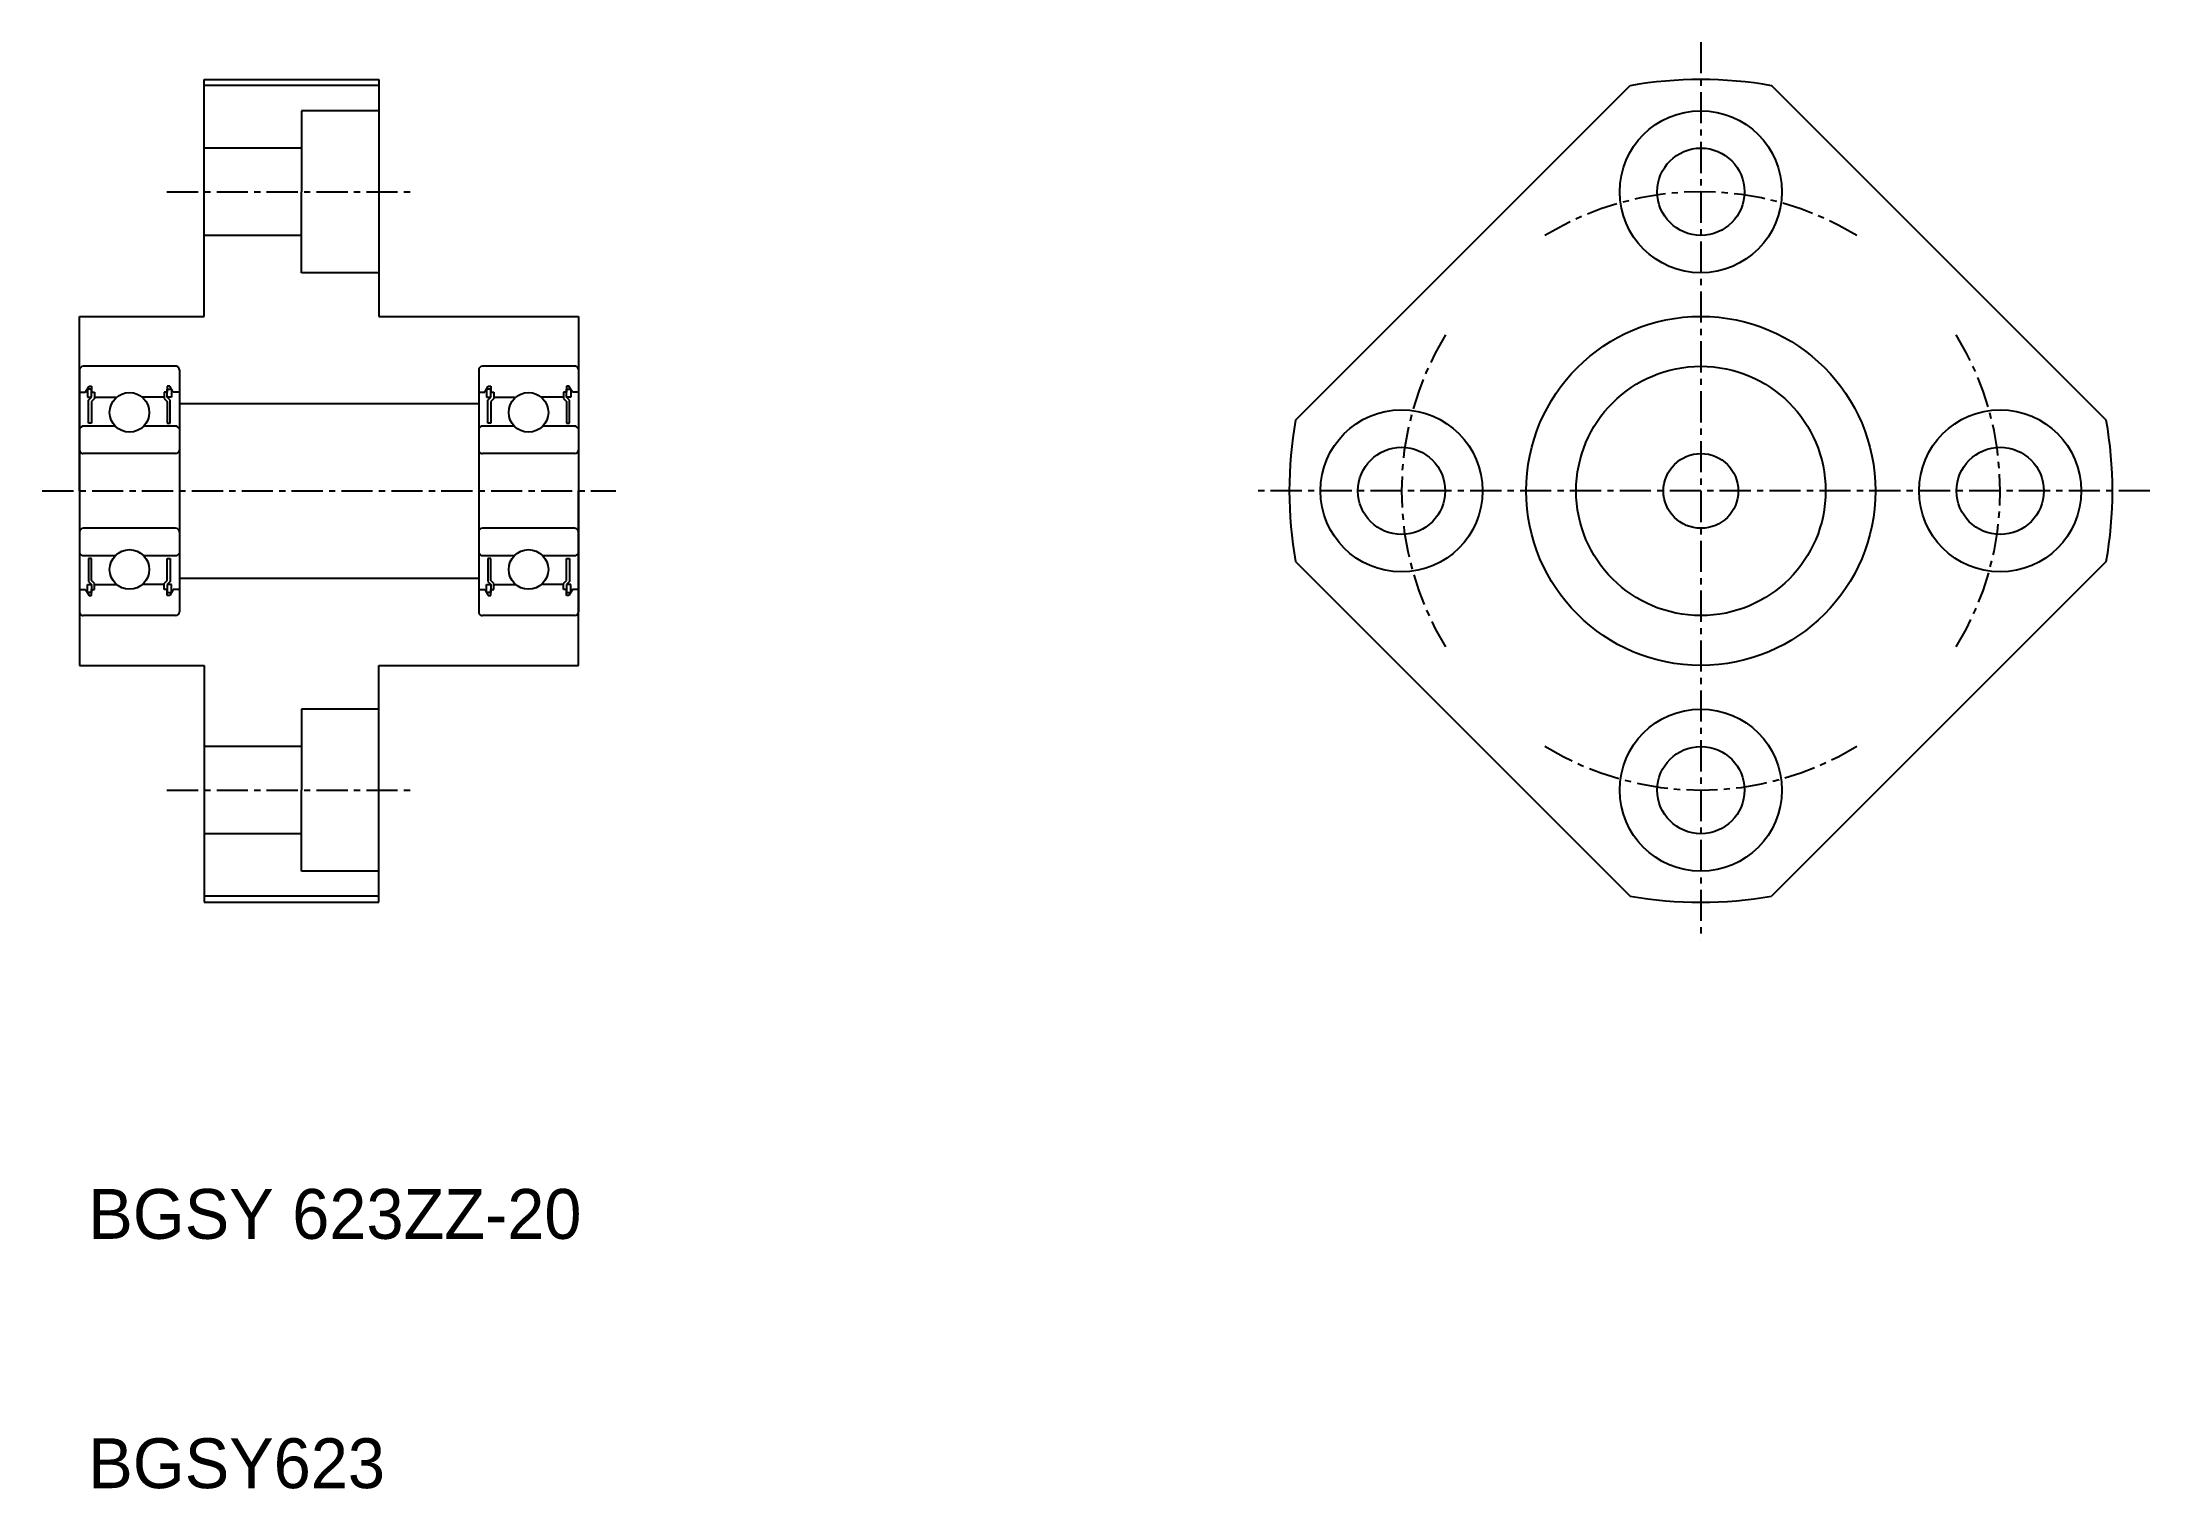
# Model space of a CAD drawing. Extents: x 150.3 to 234.8, y 88.3 to 146.3.
import ezdxf

# ---------------------------------------------------------------- set-up
doc = ezdxf.new("R2010")
doc.units = 0
doc.linetypes.add('CENTER', pattern=[2, 1.25, -0.25, 0.25, -0.25])
doc.linetypes.add('DASHED', pattern=[19.05, 12.7, -6.35])
doc.layers.get('0').update_dxf_attribs({"linetype": 'CONTINUOUS'})
doc.layers.add('CENTER', color=1, linetype='CENTER')

msp = doc.modelspace()

# ---------------------------------------------------------------- linework, layer by layer
for p, q in [((156.846, 135.288), (156.846, 144.788)), ((156.846, 144.788), (163.846, 144.788)), ((163.846, 144.543), (156.846, 144.543)), ((163.846, 144.788), (163.846, 135.288)), ((200.591, 131.126), (214.008, 144.543)), ((233.1, 131.126), (219.683, 144.543)), ((151.846, 128.288), (151.846, 135.288)), ((151.846, 135.288), (156.846, 135.288)), ((163.846, 135.288), (171.846, 135.288)), ((171.846, 135.288), (171.846, 128.288)), ((151.846, 133.138), (151.846, 123.438)), ((155.696, 133.288), (151.996, 133.288)), ((155.846, 133.138), (155.846, 123.438)), ((167.846, 133.138), (167.846, 123.438)), ((171.696, 133.288), (167.996, 133.288)), ((171.846, 133.138), (171.846, 123.438)), ((151.846, 132.278), (151.876, 132.248)), ((151.876, 132.248), (152.087, 132.248)), ((152.087, 132.248), (152.226, 132.49)), ((152.328, 132.369), (152.157, 132.369)), ((152.157, 132.369), (152.157, 132.048)), ((152.157, 132.048), (152.328, 132.048)), ((152.208, 131.928), (152.328, 132.048)), ((152.208, 131.004), (152.208, 131.928)), ((152.226, 132.49), (152.328, 132.49)), ((152.328, 132.49), (152.328, 132.248)), ((152.328, 132.048), (152.328, 132.369)), ((152.328, 132.248), (152.449, 132.248)), ((152.449, 131.998), (152.328, 131.878)), ((152.328, 131.878), (152.328, 131.004)), ((152.449, 132.248), (152.449, 131.998)), ((152.449, 132.078), (152.479, 132.048)), ((152.479, 132.048), (153.338, 132.048)), ((155.213, 132.048), (154.354, 132.048)), ((155.243, 132.078), (155.213, 132.048)), ((155.243, 132.248), (155.243, 131.998)), ((155.363, 132.248), (155.243, 132.248)), ((155.243, 131.998), (155.363, 131.878)), ((155.363, 132.49), (155.363, 132.248)), ((155.465, 132.49), (155.363, 132.49)), ((155.363, 132.048), (155.363, 132.369)), ((155.363, 132.369), (155.535, 132.369)), ((155.484, 131.928), (155.363, 132.048)), ((155.535, 132.048), (155.363, 132.048)), ((155.363, 131.878), (155.363, 131.004)), ((155.604, 132.248), (155.465, 132.49)), ((155.484, 131.004), (155.484, 131.928)), ((155.535, 132.369), (155.535, 132.048)), ((155.816, 132.248), (155.604, 132.248)), ((155.846, 132.278), (155.816, 132.248)), ((167.846, 132.278), (167.876, 132.248)), ((167.876, 132.248), (168.087, 132.248)), ((168.087, 132.248), (168.226, 132.49)), ((168.328, 132.369), (168.157, 132.369)), ((168.157, 132.369), (168.157, 132.048)), ((168.157, 132.048), (168.328, 132.048)), ((168.208, 131.928), (168.328, 132.048)), ((168.208, 131.004), (168.208, 131.928)), ((168.226, 132.49), (168.328, 132.49)), ((168.328, 132.49), (168.328, 132.248)), ((168.328, 132.048), (168.328, 132.369)), ((168.328, 132.248), (168.449, 132.248)), ((168.449, 131.998), (168.328, 131.878)), ((168.328, 131.878), (168.328, 131.004)), ((168.449, 132.248), (168.449, 131.998)), ((168.449, 132.078), (168.479, 132.048)), ((168.479, 132.048), (169.338, 132.048)), ((171.213, 132.048), (170.354, 132.048)), ((171.243, 132.078), (171.213, 132.048)), ((171.243, 132.248), (171.243, 131.998)), ((171.363, 132.248), (171.243, 132.248)), ((171.243, 131.998), (171.363, 131.878)), ((171.363, 132.49), (171.363, 132.248)), ((171.465, 132.49), (171.363, 132.49)), ((171.363, 132.048), (171.363, 132.369)), ((171.363, 132.369), (171.535, 132.369)), ((171.484, 131.928), (171.363, 132.048)), ((171.535, 132.048), (171.363, 132.048)), ((171.363, 131.878), (171.363, 131.004)), ((171.604, 132.248), (171.465, 132.49)), ((171.484, 131.004), (171.484, 131.928)), ((171.535, 132.369), (171.535, 132.048)), ((171.816, 132.248), (171.604, 132.248)), ((171.846, 132.278), (171.816, 132.248)), ((152.328, 131.004), (152.208, 131.004)), ((155.363, 131.004), (155.484, 131.004)), ((168.328, 131.004), (168.208, 131.004)), ((171.363, 131.004), (171.484, 131.004)), ((151.946, 130.888), (151.846, 130.788)), ((153.273, 130.888), (151.946, 130.888)), ((155.746, 130.888), (154.418, 130.888)), ((155.846, 130.788), (155.746, 130.888)), ((167.946, 130.888), (167.846, 130.788)), ((169.273, 130.888), (167.946, 130.888)), ((171.746, 130.888), (170.418, 130.888)), ((171.846, 130.788), (171.746, 130.888)), ((155.696, 129.788), (151.996, 129.788)), ((171.696, 129.788), (167.996, 129.788)), ((151.846, 128.288), (151.846, 121.288)), ((171.846, 121.288), (171.846, 128.288)), ((155.696, 126.788), (151.996, 126.788)), ((171.696, 126.788), (167.996, 126.788)), ((151.946, 125.688), (151.846, 125.788)), ((153.273, 125.688), (151.946, 125.688)), ((152.328, 125.572), (152.208, 125.572)), ((152.208, 125.572), (152.208, 124.649)), ((152.328, 124.699), (152.328, 125.572)), ((155.746, 125.688), (154.418, 125.688)), ((155.363, 124.699), (155.363, 125.572)), ((155.363, 125.572), (155.484, 125.572)), ((155.484, 125.572), (155.484, 124.649)), ((155.846, 125.788), (155.746, 125.688)), ((167.946, 125.688), (167.846, 125.788)), ((169.273, 125.688), (167.946, 125.688)), ((168.208, 125.572), (168.208, 124.649)), ((168.328, 125.572), (168.208, 125.572)), ((168.328, 124.699), (168.328, 125.572)), ((171.746, 125.688), (170.418, 125.688)), ((171.363, 124.699), (171.363, 125.572)), ((171.363, 125.572), (171.484, 125.572)), ((171.484, 125.572), (171.484, 124.649)), ((171.846, 125.788), (171.746, 125.688)), ((200.591, 125.451), (214.008, 112.034)), ((233.1, 125.451), (219.683, 112.034)), ((151.846, 124.298), (151.876, 124.328)), ((151.876, 124.328), (152.087, 124.328)), ((152.087, 124.328), (152.226, 124.087)), ((152.157, 124.208), (152.157, 124.528)), ((152.157, 124.528), (152.328, 124.528)), ((152.208, 124.649), (152.328, 124.528)), ((152.449, 124.578), (152.328, 124.699)), ((152.328, 124.528), (152.328, 124.208)), ((152.328, 124.087), (152.328, 124.328)), ((152.328, 124.328), (152.449, 124.328)), ((152.449, 124.328), (152.449, 124.578)), ((152.449, 124.498), (152.479, 124.528)), ((152.479, 124.528), (153.338, 124.528)), ((155.213, 124.528), (154.354, 124.528)), ((155.243, 124.498), (155.213, 124.528)), ((155.243, 124.578), (155.363, 124.699)), ((155.243, 124.328), (155.243, 124.578)), ((155.363, 124.328), (155.243, 124.328)), ((155.484, 124.649), (155.363, 124.528)), ((155.363, 124.528), (155.363, 124.208)), ((155.535, 124.528), (155.363, 124.528)), ((155.363, 124.087), (155.363, 124.328)), ((155.604, 124.328), (155.465, 124.087)), ((155.535, 124.208), (155.535, 124.528)), ((155.816, 124.328), (155.604, 124.328)), ((155.846, 124.298), (155.816, 124.328)), ((167.846, 124.298), (167.876, 124.328)), ((167.876, 124.328), (168.087, 124.328)), ((168.087, 124.328), (168.226, 124.087)), ((168.157, 124.208), (168.157, 124.528)), ((168.157, 124.528), (168.328, 124.528)), ((168.208, 124.649), (168.328, 124.528)), ((168.449, 124.578), (168.328, 124.699)), ((168.328, 124.528), (168.328, 124.208)), ((168.328, 124.087), (168.328, 124.328)), ((168.328, 124.328), (168.449, 124.328)), ((168.449, 124.328), (168.449, 124.578)), ((168.449, 124.498), (168.479, 124.528)), ((168.479, 124.528), (169.338, 124.528)), ((171.213, 124.528), (170.354, 124.528)), ((171.243, 124.498), (171.213, 124.528)), ((171.243, 124.578), (171.363, 124.699)), ((171.243, 124.328), (171.243, 124.578)), ((171.363, 124.328), (171.243, 124.328)), ((171.484, 124.649), (171.363, 124.528)), ((171.363, 124.528), (171.363, 124.208)), ((171.535, 124.528), (171.363, 124.528)), ((171.363, 124.087), (171.363, 124.328)), ((171.604, 124.328), (171.465, 124.087)), ((171.535, 124.208), (171.535, 124.528)), ((171.816, 124.328), (171.604, 124.328)), ((171.846, 124.298), (171.816, 124.328)), ((152.328, 124.208), (152.157, 124.208)), ((152.226, 124.087), (152.328, 124.087)), ((155.363, 124.208), (155.535, 124.208)), ((155.465, 124.087), (155.363, 124.087)), ((168.328, 124.208), (168.157, 124.208)), ((168.226, 124.087), (168.328, 124.087)), ((171.363, 124.208), (171.535, 124.208)), ((171.465, 124.087), (171.363, 124.087)), ((155.696, 123.288), (151.996, 123.288)), ((171.696, 123.288), (167.996, 123.288)), ((151.846, 121.288), (156.846, 121.288)), ((156.846, 121.288), (156.846, 111.788)), ((163.846, 121.288), (171.846, 121.288)), ((163.846, 111.788), (163.846, 121.288)), ((163.846, 112.034), (156.846, 112.034)), ((156.846, 111.788), (163.846, 111.788))]:
    msp.add_line(p, q)
at = {"color": 3, "linetype": 'DASHED'}
for p, q in [((160.746, 143.538), (160.746, 140.288)), ((163.846, 143.538), (160.746, 143.538)), ((160.746, 142.038), (156.846, 142.038)), ((160.746, 137.038), (160.746, 140.288)), ((160.746, 138.538), (156.846, 138.538)), ((163.846, 137.038), (160.746, 137.038)), ((160.746, 119.538), (160.746, 116.288)), ((163.846, 119.538), (160.746, 119.538)), ((160.746, 118.038), (156.846, 118.038)), ((160.746, 113.038), (160.746, 116.288)), ((160.746, 114.538), (156.846, 114.538)), ((163.846, 113.038), (160.746, 113.038))]:
    msp.add_line(p, q, dxfattribs=at)
at = {"color": 7, "linetype": 'CONTINUOUS'}
for p, q in [((155.846, 131.788), (167.846, 131.788)), ((155.846, 124.788), (167.846, 124.788))]:
    msp.add_line(p, q, dxfattribs=at)
for centre, radius in [((216.846, 140.288), 3.25), ((216.846, 140.288), 1.75), ((216.846, 128.288), 7), ((216.846, 128.288), 5), ((153.846, 131.438), 0.794), ((169.846, 131.438), 0.794), ((204.846, 128.288), 3.25), ((228.846, 128.288), 3.25), ((204.846, 128.288), 1.75), ((216.846, 128.288), 1.5), ((228.846, 128.288), 1.75), ((153.846, 125.138), 0.794), ((169.846, 125.138), 0.794), ((216.846, 116.288), 3.25), ((216.846, 116.288), 1.75)]:
    msp.add_circle(centre, radius)
for centre, radius, start, end in [((216.846, 128.288), 16.5, 80.0968, 99.9032), ((151.996, 133.138), 0.15, 90, 179.99998), ((155.696, 133.138), 0.15, 359.99999, 90), ((167.996, 133.138), 0.15, 90, 179.99998), ((171.696, 133.138), 0.15, 359.99999, 90), ((216.846, 128.288), 16.5, 170.0968, 189.9032), ((216.846, 128.288), 16.5, 350.0968, 9.9032), ((151.996, 129.938), 0.15, 179.99998, 270), ((155.696, 129.938), 0.15, 270, 359.99999), ((167.996, 129.938), 0.15, 179.99998, 270), ((171.696, 129.938), 0.15, 270, 359.99999), ((151.996, 126.638), 0.15, 90, 179.99999), ((155.696, 126.638), 0.15, 360, 90), ((167.996, 126.638), 0.15, 90, 179.99999), ((171.696, 126.638), 0.15, 360, 90), ((151.996, 123.438), 0.15, 179.99999, 270), ((155.696, 123.438), 0.15, 270, 360), ((167.996, 123.438), 0.15, 179.99999, 270), ((171.696, 123.438), 0.15, 270, 360), ((216.846, 128.288), 16.5, 260.0968, 279.9032)]:
    msp.add_arc(centre, radius, start, end)
at = {"layer": 'CENTER', "color": 1, "linetype": 'CENTER'}
for p, q in [((216.846, 146.288), (216.846, 110.288)), ((155.346, 140.288), (165.346, 140.288)), ((150.346, 128.288), (173.346, 128.288)), ((234.846, 128.288), (198.846, 128.288)), ((155.346, 116.288), (165.346, 116.288))]:
    msp.add_line(p, q, dxfattribs=at)
for start, end in [(58.57228, 121.42772), (148.57228, 211.42772), (328.57228, 31.42772), (238.57228, 301.42772)]:
    msp.add_arc((216.846, 128.288), 12, start, end, dxfattribs=at)

# ---------------------------------------------------------------- texts
for s, p in [('BGSY 623ZZ-20', (152.197, 98.288)), ('BGSY623', (152.197, 88.288))]:
    msp.add_text(s, height=2).set_placement(p)

doc.saveas('drawing.dxf')
